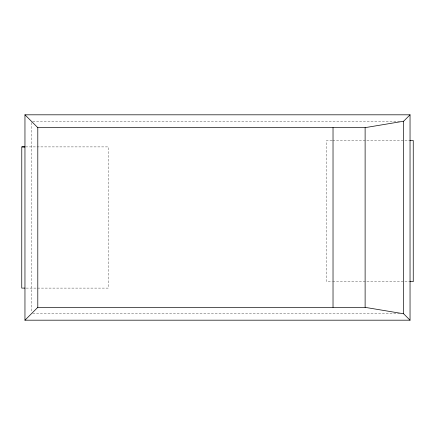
<?xml version="1.0" encoding="UTF-8"?>
<svg xmlns="http://www.w3.org/2000/svg" width="435" height="435" viewBox="0 0 435 435"><rect width="100%" height="100%" fill="white"/><g stroke="black" fill="none" stroke-linecap="round" stroke-linejoin="round"><path stroke-width="0.33" stroke-dasharray="2.17 1.63" d="M32.734 121.229L399.547 121.229M332.035 140.483L326.609 140.483L326.609 281.679L332.035 281.679M332.688 140.483L410.042 140.483M25.6 146.899L108.391 146.899L108.391 288.101L24.958 288.101M332.688 281.679L410.042 281.679M32.734 313.771L399.547 313.771M31.374 122.583L31.374 312.417"/><path stroke-width="0.65" d="M24.958 320.187L37.796 307.355L365.117 307.355L403.626 313.771L410.042 320.187L410.042 114.813L24.958 114.813L24.958 320.187L410.042 320.187M24.958 114.813L37.796 127.645L365.117 127.645L403.626 121.229L410.042 114.813M21.978 146.878L24.958 146.899L21.777 146.878L21.75 288.101L24.958 288.101M410.042 140.483L413.25 140.483L413.25 281.679L410.042 281.679M403.626 121.229L403.626 313.771M365.117 127.645L365.117 307.355M333.025 127.645L333.025 307.355M37.796 127.645L37.796 307.355"/></g></svg>
